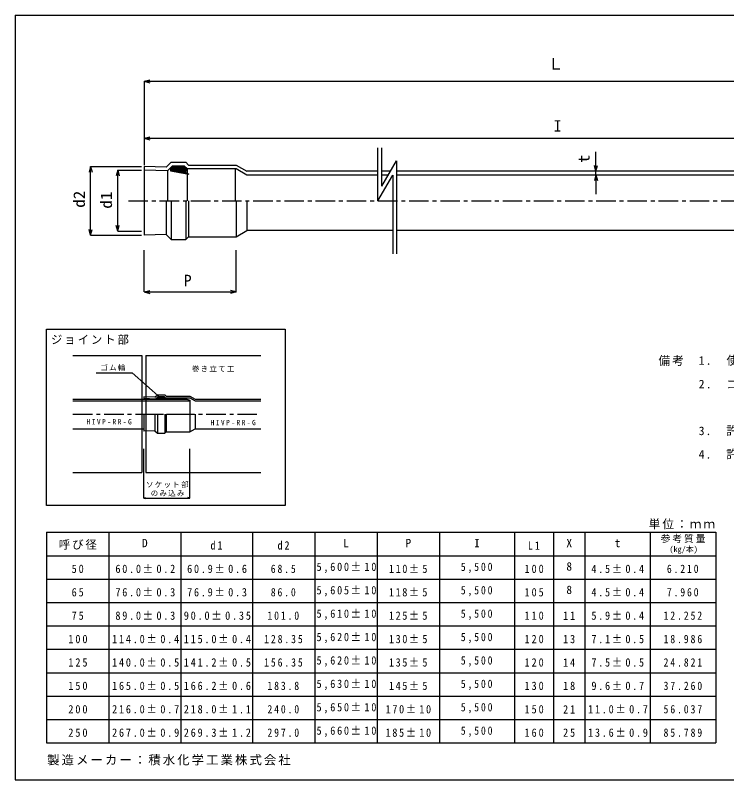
# Model space of a CAD drawing. Units: millimetres on the paper, with parts at other scales. Extents: x -140 to 140, y -97 to 99.
# Drawn here: x -139.9 to 42.6, y -96.9 to 99.1 of the extents above; entities that cross this region are included whole.
import ezdxf
from ezdxf.enums import TextEntityAlignment as Align

# ---------------------------------------------------------------- set-up
doc = ezdxf.new("R2010")
doc.units = ezdxf.units.MM
doc.linetypes.add('CHAIN1', pattern=[8, 5, -1, 1, -1])
for name, color, linetype in [('0-0_図面枠', 7, 'Continuous'), ('1-0', 7, 'Continuous'), ('1-1', 3, 'Continuous'), ('1-2', 4, 'Continuous'), ('1-3', 7, 'Continuous')]:
    doc.layers.add(name, color=color, linetype=linetype)
doc.styles.add('ＭＳ ゴシック', font='')
doc.styles.get('ＭＳ ゴシック').set_extended_font_data('MS Gothic')

msp = doc.modelspace()

# ---------------------------------------------------------------- linework, layer by layer
at = {"layer": '0-0_図面枠', "color": 5}
msp.add_line((-139.949, 99.1), (140.051, 99.1), dxfattribs=at)
msp.add_lwpolyline([(-139.949, 99.1), (-139.949, -96.9), (140.051, -96.9), (140.051, 99.1)], dxfattribs=at)
at = {"layer": '1-0', "color": 5}
for p, q in [((-131.909, -33.466), (-131.909, -87.466)), ((-131.909, -33.466), (39.752, -33.466)), ((-115.909, -33.466), (-115.909, -87.466)), ((-97.509, -33.466), (-97.509, -87.466)), ((-79.109, -33.466), (-79.109, -87.466)), ((-63.109, -33.466), (-63.109, -87.466)), ((-47.109, -33.466), (-47.109, -87.466)), ((-31.109, -33.466), (-31.109, -87.466)), ((-11.909, -33.466), (-11.909, -87.466)), ((-1.848, -33.466), (-1.848, -87.466)), ((6.152, -33.466), (6.152, -87.466)), ((22.952, -33.466), (22.952, -87.466)), ((39.752, -33.466), (39.752, -87.466)), ((-131.909, -39.466), (39.752, -39.466)), ((-131.909, -45.466), (39.752, -45.466)), ((-131.909, -51.466), (39.752, -51.466)), ((-131.909, -57.466), (39.752, -57.466)), ((-131.909, -63.466), (39.752, -63.466)), ((-131.909, -69.466), (39.752, -69.466)), ((-131.909, -75.466), (39.752, -75.466)), ((-131.909, -81.466), (39.752, -81.466)), ((-131.909, -87.466), (39.752, -87.466))]:
    msp.add_line(p, q, dxfattribs=at)
at = {"layer": '1-1', "color": 7}
for p, q in [((-125.144, 11.863), (-107.444, 11.863)), ((-107.444, 11.863), (-107.444, -18.137)), ((-106.444, 11.863), (-76.944, 11.863)), ((-103.539, 1.113), (-103.539, 0.663)), ((-103.539, 1.113), (-101.539, 1.113)), ((-103.539, 1.063), (-101.539, 1.063)), ((-103.539, 1.013), (-101.539, 1.013)), ((-103.539, 0.963), (-101.539, 0.963)), ((-103.539, 0.913), (-101.539, 0.913)), ((-103.539, 0.863), (-101.539, 0.863)), ((-103.539, 0.813), (-101.539, 0.813)), ((-103.539, 0.763), (-101.539, 0.763)), ((-103.539, 0.713), (-101.539, 0.713)), ((-103.489, 1.163), (-101.589, 1.163)), ((-103.439, 1.213), (-101.639, 1.213)), ((-103.389, 1.263), (-101.689, 1.263)), ((-103.339, 1.313), (-101.739, 1.313)), ((-101.539, 1.113), (-101.539, 0.663)), ((-125.144, -18.137), (-107.444, -18.137))]:
    msp.add_line(p, q, dxfattribs=at)
at = {"layer": '1-1'}
for p, q in [((-125.144, 0.663), (-95.944, 0.663)), ((-125.144, 0.213), (-95.144, 0.213)), ((-104.124, 1.165), (-106.944, 1.263)), ((-106.944, 1.263), (-106.944, 0.663)), ((-103.944, 0.708), (-106.944, 0.813)), ((-103.944, 0.708), (-103.289, 1.363)), ((-103.289, 1.363), (-101.789, 1.363)), ((-101.789, 1.363), (-101.434, 1.008)), ((-101.434, 1.008), (-95.144, 1.008)), ((-95.944, 0.663), (-95.144, 0.449)), ((-95.144, 1.458), (-93.767, 0.663)), ((-95.144, 1.008), (-93.767, 0.213)), ((-95.144, 0.449), (-95.144, -3.137)), ((-93.767, 0.663), (-76.944, 0.663)), ((-93.767, 0.213), (-76.944, 0.213)), ((-106.944, -3.137), (-106.944, -7.537)), ((-104.124, -3.137), (-104.124, -7.439)), ((-103.476, -3.137), (-103.476, -8.087)), ((-101.603, -3.137), (-101.603, -8.087)), ((-101.248, -3.137), (-101.248, -7.732)), ((-95.144, -3.137), (-95.144, -7.732)), ((-93.767, -3.137), (-93.767, -6.937)), ((-125.144, -6.937), (-106.944, -6.937)), ((-104.124, -7.439), (-106.944, -7.537)), ((-104.124, -7.439), (-103.476, -8.087)), ((-101.603, -8.087), (-101.248, -7.732)), ((-101.248, -7.732), (-95.144, -7.732)), ((-95.144, -7.732), (-93.767, -6.937)), ((-93.767, -6.937), (-76.944, -6.937)), ((-103.476, -8.087), (-101.603, -8.087))]:
    msp.add_line(p, q, dxfattribs=at)
at = {"layer": '1-1', "color": 4, "linetype": 'CHAIN1'}
for p, q in [((-125.144, -3.137), (-95.144, -3.137)), ((-106.944, -3.137), (-76.944, -3.137))]:
    msp.add_line(p, q, dxfattribs=at)
at = {"layer": '1-1', "color": 4}
for p, q in [((-106.944, -24.689), (-106.944, -12.044)), ((-106.944, -24.689), (-106.432, -24.551)), ((-106.944, -24.689), (-106.432, -24.826)), ((-95.144, -24.689), (-95.656, -24.551)), ((-95.144, -24.689), (-95.656, -24.826))]:
    msp.add_line(p, q, dxfattribs=at)
at = {"layer": '1-1', "color": 5}
msp.add_lwpolyline([(-131.909, 18.623), (-70.688, 18.623), (-70.688, -26.587), (-131.909, -26.587)], close=True, dxfattribs=at)
at = {"layer": '1-1', "color": 7}
msp.add_lwpolyline([(-106.444, 11.863), (-106.444, -18.137), (-76.944, -18.137)], dxfattribs=at)
at = {"layer": '1-1', "color": 4}
for points in [[(-119.227, 7.414), (-109.95, 7.414), (-102.61, 0.96)], [(-106.944, -24.689), (-95.144, -24.689), (-95.144, -12.044)]]:
    msp.add_lwpolyline(points, dxfattribs=at)
at = {"layer": '1-1'}
for points in [[(-104.124, 1.165), (-103.476, 1.813), (-101.603, 1.813)], [(-101.603, 1.813), (-101.248, 1.458), (-95.144, 1.458)]]:
    msp.add_lwpolyline(points, dxfattribs=at)
at = {"layer": '1-2'}
for p, q in [((-106.911, 82.194), (-105.462, 82.582)), ((-106.911, 82.194), (106.133, 82.194)), ((-106.911, 82.194), (-105.462, 81.806)), ((-106.911, 82.194), (-106.911, 67.573)), ((-106.911, 67.573), (-105.462, 67.961)), ((-106.911, 67.573), (88.829, 67.573)), ((-106.911, 67.573), (-105.462, 67.185)), ((-106.911, 67.573), (-106.911, 60.649)), ((-46.911, 51.523), (-46.911, 65.123)), ((-45.911, 55.255), (-45.911, 65.123)), ((9.018, 59.123), (9.018, 64.123)), ((-45.911, 55.255), (-42.119, 61.823)), ((-42.119, 61.823), (-42.119, 37.923)), ((-120.611, 60.323), (-120.999, 58.874)), ((-120.611, 42.723), (-120.611, 60.323)), ((-120.611, 60.323), (-120.223, 58.874)), ((-120.611, 60.323), (-107.567, 60.323)), ((-113.668, 59.422), (-114.056, 57.974)), ((-113.668, 43.723), (-113.668, 59.422)), ((-113.668, 59.422), (-113.279, 57.974)), ((-113.668, 59.422), (-107.567, 59.422)), ((-100.911, 59.213), (-106.911, 59.422)), ((-100.911, 59.213), (-99.601, 60.523)), ((-100.911, 59.213), (-100.911, 51.523)), ((-95.891, 59.813), (-95.891, 51.523)), ((-83.511, 59.813), (-83.511, 51.523)), ((9.018, 59.123), (8.629, 60.572)), ((9.018, 59.123), (9.406, 60.572)), ((9.018, 58.223), (9.018, 59.123)), ((-46.911, 51.523), (-43.119, 58.091)), ((-45.911, 58.223), (-44.197, 58.223)), ((-43.119, 58.091), (-43.119, 37.923)), ((-42.119, 58.223), (106.133, 58.223)), ((9.018, 58.223), (8.629, 56.774)), ((9.018, 58.223), (9.018, 53.223)), ((9.018, 58.223), (9.406, 56.774)), ((-113.668, 43.723), (-114.056, 45.172)), ((-113.668, 43.723), (-113.279, 45.172)), ((-120.611, 42.723), (-120.999, 44.172)), ((-120.611, 42.723), (-120.223, 44.172)), ((-113.668, 43.723), (-107.567, 43.723)), ((-120.611, 42.723), (-107.567, 42.723)), ((-106.911, 28.187), (-106.911, 38.87)), ((-83.311, 28.187), (-83.311, 38.87)), ((-106.911, 28.187), (-105.462, 28.575)), ((-106.911, 28.187), (-83.311, 28.187)), ((-106.911, 28.187), (-105.462, 27.798)), ((-83.311, 28.187), (-84.76, 28.575)), ((-83.311, 28.187), (-84.76, 27.798))]:
    msp.add_line(p, q, dxfattribs=at)
at = {"layer": '1-2', "color": 3}
for p, q in [((-101.27, 60.126), (-106.911, 60.323)), ((-106.911, 60.323), (-106.911, 59.123)), ((-106.911, 59.123), (-106.911, 51.523)), ((-99.601, 60.523), (-96.601, 60.523)), ((-96.601, 60.523), (-95.891, 59.813)), ((-83.311, 60.713), (-80.557, 59.123)), ((-46.911, 59.123), (-80.557, 59.123)), ((-43.678, 59.123), (-45.911, 59.123)), ((103.669, 59.123), (-42.119, 59.123)), ((-106.911, 51.523), (-106.911, 42.723)), ((-101.27, 51.523), (-101.27, 42.92)), ((-99.974, 51.523), (-99.974, 41.623)), ((-96.228, 51.523), (-96.228, 41.623)), ((-95.518, 51.523), (-95.518, 42.333)), ((-83.311, 51.523), (-83.311, 42.333)), ((-80.557, 51.523), (-80.557, 43.923)), ((-83.311, 42.333), (-80.557, 43.923)), ((-43.119, 43.923), (-80.557, 43.923)), ((103.669, 43.923), (-42.119, 43.923)), ((-101.27, 42.92), (-106.911, 42.723)), ((-101.27, 42.92), (-99.974, 41.623)), ((-99.974, 41.623), (-96.228, 41.623)), ((-96.228, 41.623), (-95.518, 42.333)), ((-95.518, 42.333), (-83.311, 42.333))]:
    msp.add_line(p, q, dxfattribs=at)
at = {"layer": '1-2', "color": 7}
for p, q in [((-100.101, 60.023), (-96.101, 60.023)), ((-100.101, 60.023), (-100.101, 59.223)), ((-100.101, 59.923), (-96.101, 59.923)), ((-100.101, 59.823), (-96.101, 59.823)), ((-100.101, 59.723), (-96.101, 59.723)), ((-100.101, 59.623), (-96.101, 59.623)), ((-100.101, 59.523), (-96.101, 59.523)), ((-100.101, 59.423), (-96.101, 59.423)), ((-100.101, 59.323), (-96.101, 59.323)), ((-100.101, 59.223), (-96.101, 59.223)), ((-100.101, 59.223), (-95.403, 58.394)), ((-100.001, 60.123), (-96.201, 60.123)), ((-99.901, 60.223), (-96.301, 60.223)), ((-99.801, 60.323), (-96.401, 60.323)), ((-99.701, 60.423), (-96.501, 60.423)), ((-99.534, 59.123), (-96.101, 59.123)), ((-98.967, 59.023), (-96.664, 59.023)), ((-98.399, 58.923), (-96.463, 58.923)), ((-97.832, 58.823), (-96.262, 58.823)), ((-96.101, 60.023), (-96.101, 59.123)), ((-97.265, 58.723), (-96.062, 58.723)), ((-96.698, 58.623), (-95.861, 58.623)), ((-96.131, 58.523), (-95.66, 58.523)), ((-95.564, 58.423), (-95.46, 58.423))]:
    msp.add_line(p, q, dxfattribs=at)
at = {"layer": '1-2', "linetype": 'CHAIN1'}
msp.add_line((-110.911, 51.523), (111.027, 51.523), dxfattribs=at)
at = {"layer": '1-2', "color": 3}
for points in [[(-101.27, 60.126), (-99.974, 61.423), (-96.228, 61.423)], [(-96.228, 61.423), (-95.518, 60.713), (-83.311, 60.713)]]:
    msp.add_lwpolyline(points, dxfattribs=at)
at = {"layer": '1-2', "color": 7}
msp.add_lwpolyline([(-96.101, 59.123), (-96.864, 59.123), (-95.403, 58.394)], dxfattribs=at)
at = {"layer": '1-2'}
msp.add_lwpolyline([(-95.891, 59.813), (-83.311, 59.813), (-80.557, 58.223), (-46.911, 58.223)], dxfattribs=at)

# ---------------------------------------------------------------- texts
at = {"layer": '1-0', "style": 'ＭＳ ゴシック'}
for s, height, p in [('D', 2.14, (-107.439, -37.925)), ('L', 2.14, (-55.839, -37.925)), ('P', 2.14, (-39.839, -37.925)), ('I', 2.14, (-22.239, -37.925)), ('X', 2.14, (1.422, -37.925)), ('t', 2.14, (13.822, -37.925)), ('(kg/本)', 1.466, (27.852, -38.966)), ('8', 2.14, (1.422, -43.925)), ('8', 2.14, (1.422, -49.925))]:
    msp.add_text(s, height=height, dxfattribs=at).set_placement(p, align=Align.BOTTOM_LEFT)
at = {"layer": '1-0', "attachment_point": 7, "style": 'ＭＳ ゴシック'}
for s, insert, char_height in [('\\T1.17;単位：ｍｍ', (22.535, -32.7), 2.199), ('\\T1.17;呼び径', (-128.783, -37.925), 2.14), ('\\T1.2;参考質量', (25.602, -36.216), 1.833), ('\\T1.37;\\W0.9;d1', (-89.892, -37.925), 2.14), ('\\T1.37;\\W0.9;d2', (-72.692, -37.925), 2.14), ('\\T1.37;\\W0.9;L1', (-8.462, -37.925), 2.14), ('\\T1.34;\\W0.9;5,600±10', (-62.669, -43.925), 2.14), ('\\T1.37;\\W0.9;50', (-125.492, -43.925), 2.14), ('\\T1.34;\\W0.9;60.0±0.2', (-114.269, -43.925), 2.14), ('\\T1.34;\\W0.9;60.9±0.6', (-95.869, -43.925), 2.14), ('\\T1.39;\\W0.85;68.5', (-74.4, -43.925), 2.14), ('\\T1.31;\\W0.9;110±5', (-44.107, -43.925), 2.14), ('\\T1.39;\\W0.85;5,500', (-25.654, -43.925), 2.14), ('\\T1.38;\\W0.9;100', (-9.316, -43.925), 2.14), ('\\T1.33;\\W0.9;4.5±0.4', (7.845, -43.925), 2.14), ('\\T1.39;\\W0.85;6.210', (27.207, -43.925), 2.14), ('\\T1.34;\\W0.9;5,605±10', (-62.669, -49.925), 2.14), ('\\T1.37;\\W0.9;65', (-125.492, -49.925), 2.14), ('\\T1.34;\\W0.9;76.0±0.3', (-114.269, -49.925), 2.14), ('\\T1.34;\\W0.9;76.9±0.3', (-95.869, -49.925), 2.14), ('\\T1.39;\\W0.85;86.0', (-74.4, -49.925), 2.14), ('\\T1.31;\\W0.9;118±5', (-44.107, -49.925), 2.14), ('\\T1.39;\\W0.85;5,500', (-25.654, -49.925), 2.14), ('\\T1.38;\\W0.9;105', (-9.316, -49.925), 2.14), ('\\T1.33;\\W0.9;4.5±0.4', (7.845, -49.925), 2.14), ('\\T1.39;\\W0.85;7.960', (27.207, -49.925), 2.14), ('\\T1.37;\\W0.9;75', (-125.492, -55.925), 2.14), ('\\T1.34;\\W0.9;89.0±0.3', (-114.269, -55.925), 2.14), ('\\T1.35;\\W0.9;90.0±0.35', (-96.722, -55.925), 2.14), ('\\T1.39;\\W0.85;101.0', (-75.254, -55.925), 2.14), ('\\T1.34;\\W0.9;5,610±10', (-62.669, -55.925), 2.14), ('\\T1.31;\\W0.9;125±5', (-44.107, -55.925), 2.14), ('\\T1.39;\\W0.85;5,500', (-25.654, -55.925), 2.14), ('\\T1.38;\\W0.9;110', (-9.316, -55.925), 2.14), ('\\T1.37;\\W0.9;11', (0.568, -55.925), 2.14), ('\\T1.33;\\W0.9;5.9±0.4', (7.845, -55.925), 2.14), ('\\T1.4;\\W0.85;12.252', (26.353, -55.925), 2.14), ('\\T1.38;\\W0.9;100', (-126.346, -61.925), 2.14), ('\\T1.35;\\W0.9;114.0±0.4', (-115.122, -61.925), 2.14), ('\\T1.35;\\W0.9;115.0±0.4', (-96.722, -61.925), 2.14), ('\\T1.4;\\W0.85;128.35', (-76.107, -61.925), 2.14), ('\\T1.34;\\W0.9;5,620±10', (-62.669, -61.925), 2.14), ('\\T1.31;\\W0.9;130±5', (-44.107, -61.925), 2.14), ('\\T1.39;\\W0.85;5,500', (-25.654, -61.925), 2.14), ('\\T1.38;\\W0.9;120', (-9.316, -61.925), 2.14), ('\\T1.37;\\W0.9;13', (0.568, -61.925), 2.14), ('\\T1.33;\\W0.9;7.1±0.5', (7.845, -61.925), 2.14), ('\\T1.4;\\W0.85;18.986', (26.353, -61.925), 2.14), ('\\T1.38;\\W0.9;125', (-126.346, -67.925), 2.14), ('\\T1.35;\\W0.9;140.0±0.5', (-115.122, -67.925), 2.14), ('\\T1.35;\\W0.9;141.2±0.5', (-96.722, -67.925), 2.14), ('\\T1.4;\\W0.85;156.35', (-76.107, -67.925), 2.14), ('\\T1.34;\\W0.9;5,620±10', (-62.669, -67.925), 2.14), ('\\T1.31;\\W0.9;135±5', (-44.107, -67.925), 2.14), ('\\T1.39;\\W0.85;5,500', (-25.654, -67.925), 2.14), ('\\T1.38;\\W0.9;120', (-9.316, -67.925), 2.14), ('\\T1.37;\\W0.9;14', (0.568, -67.925), 2.14), ('\\T1.33;\\W0.9;7.5±0.5', (7.845, -67.925), 2.14), ('\\T1.4;\\W0.85;24.821', (26.353, -67.925), 2.14), ('\\T1.38;\\W0.9;150', (-126.346, -73.925), 2.14), ('\\T1.35;\\W0.9;165.0±0.5', (-115.122, -73.925), 2.14), ('\\T1.35;\\W0.9;166.2±0.6', (-96.722, -73.925), 2.14), ('\\T1.39;\\W0.85;183.8', (-75.254, -73.925), 2.14), ('\\T1.34;\\W0.9;5,630±10', (-62.669, -73.925), 2.14), ('\\T1.31;\\W0.9;145±5', (-44.107, -73.925), 2.14), ('\\T1.39;\\W0.85;5,500', (-25.654, -73.925), 2.14), ('\\T1.38;\\W0.9;130', (-9.316, -73.925), 2.14), ('\\T1.37;\\W0.9;18', (0.568, -73.925), 2.14), ('\\T1.33;\\W0.9;9.6±0.7', (7.845, -73.925), 2.14), ('\\T1.4;\\W0.85;37.260', (26.353, -73.925), 2.14), ('\\T1.38;\\W0.9;200', (-126.346, -79.925), 2.14), ('\\T1.35;\\W0.9;216.0±0.7', (-115.122, -79.925), 2.14), ('\\T1.35;\\W0.9;218.0±1.1', (-96.722, -79.925), 2.14), ('\\T1.39;\\W0.85;240.0', (-75.254, -79.925), 2.14), ('\\T1.34;\\W0.9;5,650±10', (-62.669, -79.925), 2.14), ('\\T1.32;\\W0.9;170±10', (-44.961, -79.925), 2.14), ('\\T1.39;\\W0.85;5,500', (-25.654, -79.925), 2.14), ('\\T1.38;\\W0.9;150', (-9.316, -79.925), 2.14), ('\\T1.37;\\W0.9;21', (0.568, -79.925), 2.14), ('\\T1.34;\\W0.9;11.0±0.7', (6.992, -79.925), 2.14), ('\\T1.4;\\W0.85;56.037', (26.353, -79.925), 2.14), ('\\T1.38;\\W0.9;250', (-126.346, -85.925), 2.14), ('\\T1.35;\\W0.9;267.0±0.9', (-115.122, -85.925), 2.14), ('\\T1.35;\\W0.9;269.3±1.2', (-96.722, -85.925), 2.14), ('\\T1.39;\\W0.85;297.0', (-75.254, -85.925), 2.14), ('\\T1.34;\\W0.9;5,660±10', (-62.669, -85.925), 2.14), ('\\T1.32;\\W0.9;185±10', (-44.961, -85.925), 2.14), ('\\T1.39;\\W0.85;5,500', (-25.654, -85.925), 2.14), ('\\T1.38;\\W0.9;160', (-9.316, -85.925), 2.14), ('\\T1.37;\\W0.9;25', (0.568, -85.925), 2.14), ('\\T1.34;\\W0.9;13.6±0.9', (6.992, -85.925), 2.14), ('\\T1.4;\\W0.85;85.789', (26.353, -85.925), 2.14), ('\\T1.17;製造メーカー：積水化学工業株式会社', (-131.77, -93.238), 2.323)]:
    msp.add_mtext(s, dxfattribs=dict(at, insert=insert, char_height=char_height))
at = {"layer": '1-1', "color": 7, "attachment_point": 7, "style": 'ＭＳ ゴシック'}
for s, insert, char_height in [('\\T1.17;ジョイント部', (-130.796, 14.623), 2.14), ('\\T1.17;ゴム輪', (-118.113, 7.898), 1.37), ('\\T1.17;巻き立て工', (-94.637, 7.598), 1.37), ('\\T1.4;\\W0.85;HIVP-RR-G', (-121.667, -5.83), 1.37), ('\\T1.4;\\W0.85;HIVP-RR-G', (-89.854, -6.028), 1.37), ('\\T1.17;ソケット部', (-106.404, -22.084), 1.37), ('\\T1.17;のみ込み', (-105.215, -24.264), 1.37)]:
    msp.add_mtext(s, dxfattribs=dict(at, insert=insert, char_height=char_height))
at = {"layer": '1-2', "color": 7, "style": 'ＭＳ ゴシック'}
for s, p in [('Ｌ', (-3.317, 84.3)), ('I', (-1.833, 68.383)), ('P', (-96.712, 28.758))]:
    msp.add_text(s, height=2.933, dxfattribs=at).set_placement(p, align=Align.BOTTOM_LEFT)
msp.add_text('t', height=2.933, rotation=90, dxfattribs=at).set_placement((8.241, 61.306), align=Align.BOTTOM_LEFT)
at = {"layer": '1-2', "color": 7, "style": 'ＭＳ ゴシック', "width": 1.1}
for s, p in [('d2', (-121.205, 49.734)), ('d1', (-114.264, 49.507))]:
    msp.add_text(s, height=2.933, rotation=90, dxfattribs=at).set_placement(p, align=Align.BOTTOM_LEFT)
at = {"layer": '1-3', "char_height": 2.199, "attachment_point": 7, "style": 'ＭＳ ゴシック'}
for s, insert in [('\\T1.17;備考', (25.042, 9.182)), ('\\T1.19;1.\u3000使用原管は、耐衝撃性硬質塩化ビニル管（HIVP管）とする。', (35.363, 9.189)), ('\\T1.2;2.\u3000ゴム輪の材質はＳＢＲとし、硬度は呼び径50、75～250は', (35.363, 3.189)), ('\\T1.18;3.\u3000許容差のない寸法は参考値とする。', (35.363, -8.811)), ('\\T1.18;4.\u3000許容差は工場出荷時を示す。', (35.363, -14.811))]:
    msp.add_mtext(s, dxfattribs=dict(at, insert=insert))

doc.saveas('drawing.dxf')
